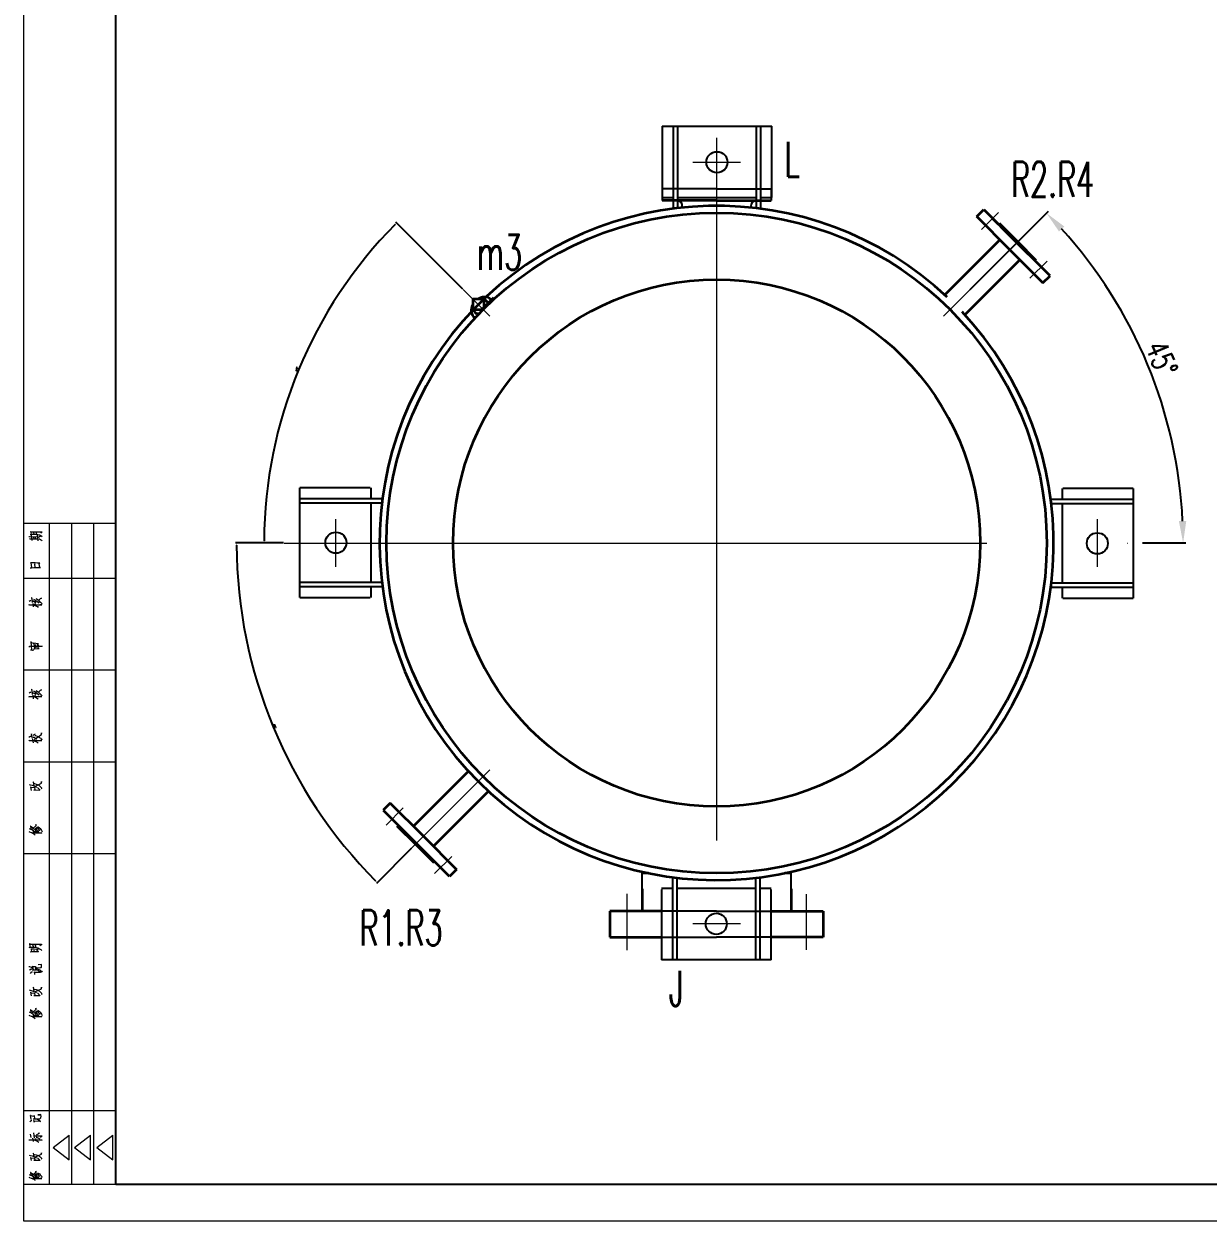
# Model space of a CAD drawing. Extents: x 11707 to 22622, y 3017 to 12806.
# Drawn here: x 14691 to 16040, y 3017 to 4380 of the extents above; entities that cross this region are included whole.
import ezdxf

# ---------------------------------------------------------------- set-up
doc = ezdxf.new("R2010")
doc.units = 0
doc.header["$LTSCALE"] = 8
doc.linetypes.add('ACAD_ISO04W100', pattern=[30, 24, -3, 0, -3])
doc.linetypes.add('DASHDOT-S', pattern=[14, 10, -2, 0, -2])
for name, color, linetype, lineweight in [('cdr.dwg1', 4, 'Continuous', 35), ('cdr.dwg3', 1, 'ACAD_ISO04W100', 9), ('cdr_dim', 7, 'Continuous', 13), ('cdr_dwg3', 1, 'DASHDOT-S', 13)]:
    doc.layers.add(name, color=color, linetype=linetype, lineweight=lineweight)
doc.layers.add('cdr_dwg1', color=4, linetype='Continuous')
doc.layers.add('图层1', color=1, linetype='Continuous')
doc.styles.add('HZ', font='txt', dxfattribs={"width": 0.5, "bigfont": 'hzfs'})
doc.styles.get("Standard").update_dxf_attribs({"font": 'txt', "width": 0.7, "bigfont": 'hztxt.shx'})
doc.dimstyles.new('ISO-25', dxfattribs={"dimtxt": 2.5, "dimasz": 2.5, "dimexe": 1.25, "dimexo": 0.625, "dimtad": 1, "dimtxsty": 'Standard', "dimcen": 2.5, "dimadec": 0, "dimazin": 0, "dimtfac": 1, "dimtmove": 0, "dimatfit": 3, "dimfxl": 1, "dimarcsym": 0})

# ---------------------------------------------------------------- blocks, each defined once
blk = doc.blocks.new('tuqa')
at = {"color": 4, "linetype": 'Continuous'}
for p, q in [((-25, 180), (0, 180)), ((-18, 0), (-18, 180)), ((0, 165), (-24.85, 165)), ((0, 140), (-24.85, 140)), ((0, 115), (-24.85, 115)), ((0, 90), (-24.85, 90)), ((0, 20), (-24.85, 20)), ((0, 0), (-25, 0))]:
    blk.add_line(p, q, dxfattribs=at)
at = {"color": 7, "linetype": 'Continuous'}
for p, q in [((-12, 0), (-12, 180)), ((-6, 0), (-6, 180))]:
    blk.add_line(p, q, dxfattribs=at)
at = {"color": 1, "linetype": 'Continuous'}
for p, q in [((-17.08, 10), (-12.71, 13.35)), ((-12.71, 6.65), (-12.71, 13.35)), ((-11.26, 10), (-6.89, 13.35)), ((-6.89, 6.65), (-6.89, 13.35)), ((-5.11, 10), (-0.75, 13.35)), ((-0.75, 6.65), (-0.75, 13.35)), ((-17.08, 10), (-12.71, 6.65)), ((-11.26, 10), (-6.89, 6.65)), ((-5.11, 10), (-0.75, 6.65))]:
    blk.add_line(p, q, dxfattribs=at)
at = {"color": 7, "linetype": 'Continuous'}
for points in [[(-23.7, 176.39), (-23.53, 176.44), (-23.53, 176.44), (-21.25, 176.36)], [(-23.3, 176.96), (-22.98, 177.03), (-22.98, 177.03), (-22.33, 177.03), (-22.33, 177.03), (-21.63, 177.01), (-21.63, 177.01), (-21.2, 176.96), (-21.2, 176.96), (-20.73, 176.83), (-20.73, 176.83), (-20.44, 176.69), (-20.44, 176.69), (-20, 176.41)], [(-22.95, 177.03), (-23.09, 177.78), (-23.09, 177.78), (-23.18, 177.7), (-23.18, 177.7), (-22.27, 177.7), (-22.27, 177.7), (-22.22, 177.7), (-22.22, 177.7), (-20.9, 177.73), (-20.9, 177.73), (-20.41, 177.7), (-20.41, 177.7), (-20.12, 177.68), (-20.12, 177.68), (-20.03, 177.65), (-20.03, 177.65), (-20.41, 177.28), (-20.41, 177.28), (-20.15, 177.63)], [(-22.74, 175.3), (-22.92, 176.76)], [(-22.25, 175.77), (-22.33, 176.21)], [(-22.22, 177.06), (-22.3, 177.48)], [(-21.75, 175.79), (-21.84, 176.19)], [(-21.46, 177.01), (-21.46, 177.06), (-21.46, 177.06), (-21.55, 177.45)], [(-21.08, 175.22), (-21.31, 176.76), (-21.31, 176.76), (-21.34, 176.69), (-21.34, 176.69), (-21.25, 176.59)], [(-20.99, 176.19), (-20.64, 176.46), (-20.64, 176.46), (-20.5, 176.46), (-20.5, 176.46), (-20.76, 176.36)], [(-23.53, 175.69), (-23.35, 175.74), (-23.35, 175.74), (-21.17, 175.74)], [(-20.9, 175.79), (-20.76, 175.77), (-20.76, 175.77), (-20.47, 175.57), (-20.47, 175.57), (-20.26, 175.4), (-20.26, 175.4), (-20.12, 175.22)], [(-23.27, 167.87), (-22.98, 167.92), (-22.98, 167.92), (-22.33, 167.94), (-22.33, 167.94), (-21.66, 167.97), (-21.66, 167.97), (-21.57, 167.97), (-21.57, 167.97), (-21.11, 167.97), (-21.11, 167.97), (-20.5, 167.97), (-20.5, 167.97), (-20.7, 167.97), (-20.7, 167.97), (-20.88, 168.93), (-20.88, 168.93), (-20.67, 169.13), (-20.67, 169.13), (-20.93, 169.18), (-20.93, 169.18), (-21.28, 169.18), (-21.28, 169.18), (-21.95, 169.21), (-21.95, 169.21), (-22.65, 169.23), (-22.65, 169.23), (-23.24, 169.23), (-23.24, 169.23), (-23.15, 169.26), (-23.15, 169.26), (-22.95, 167.94)], [(-21.9, 167.97), (-22.07, 168.93), (-22.07, 168.93), (-22.1, 168.83), (-22.1, 168.83), (-21.98, 168.61)], [(-22.65, 158.41), (-22.89, 159.8), (-22.89, 159.8), (-22.92, 159.7), (-22.92, 159.7), (-22.83, 159.5)], [(-23.65, 157.77), (-23.5, 157.87), (-23.5, 157.87), (-23.53, 157.84), (-23.53, 157.84), (-20.09, 157.84), (-20.09, 157.84), (-20.35, 157.82), (-20.35, 157.82), (-20.64, 157.84)], [(-23.59, 158.83), (-23.3, 159.01), (-23.3, 159.01), (-23.18, 159.03), (-23.18, 159.03), (-23.09, 159.01)], [(-22.68, 158.91), (-22.51, 158.88), (-22.51, 158.88), (-21.81, 158.46), (-21.81, 158.46), (-21.78, 158.41), (-21.78, 158.41), (-21.98, 159.18)], [(-22.62, 158.21), (-22.45, 157.25)], [(-22.42, 157.87), (-21.95, 157.64), (-21.95, 157.64), (-21.6, 157.47), (-21.6, 157.47), (-21.34, 157.32), (-21.34, 157.32), (-21.08, 157.12)], [(-22.36, 159.33), (-22.22, 159.3), (-22.22, 159.3), (-21.78, 159.01), (-21.78, 159.01), (-21.75, 158.98), (-21.75, 158.98), (-21.46, 158.76), (-21.46, 158.76), (-21.17, 158.51), (-21.17, 158.51), (-20.9, 158.24)], [(-22.22, 157.87), (-21.87, 158.19)], [(-21.78, 159.5), (-21.57, 159.43), (-21.57, 159.43), (-21.11, 159.13), (-21.11, 159.13), (-20.82, 158.83), (-20.82, 158.83), (-20.5, 158.51), (-20.5, 158.51), (-20.26, 158.24), (-20.26, 158.24), (-20.09, 158.02)], [(-20.99, 159.03), (-20.5, 159.53), (-20.5, 159.53), (-20.26, 159.63), (-20.26, 159.63), (-20.55, 159.48)], [(-22.86, 145.52), (-23.03, 147.75), (-23.03, 147.75), (-23.12, 147.7), (-23.12, 147.7), (-22.65, 147.4)], [(-21.2, 147.11), (-21.05, 147.21), (-21.05, 147.21), (-22.45, 147.36), (-22.45, 147.36), (-22.33, 147.4), (-22.33, 147.4), (-22.13, 145.84)], [(-22.39, 145.74), (-22.13, 145.79), (-22.13, 145.79), (-20.85, 145.89), (-20.85, 145.89), (-21.08, 145.87), (-21.08, 145.87), (-21.2, 147.11), (-21.2, 147.11), (-21.23, 146.96), (-21.23, 146.96), (-21.17, 146.69)], [(-21.66, 146.09), (-21.78, 146.98)], [(-23.68, 146.41), (-23.38, 146.56), (-23.38, 146.56), (-23.18, 146.61)], [(-23.18, 145.52), (-22.92, 145.52), (-22.92, 145.52), (-22.71, 145.47), (-22.71, 145.47), (-22.51, 145.42), (-22.51, 145.42), (-22.36, 145.37)], [(-22.77, 146.51), (-22.71, 146.56), (-22.71, 146.56), (-20.06, 146.54), (-20.06, 146.54), (-20.32, 146.49), (-20.32, 146.49), (-20.64, 146.54)], [(-23.59, 133.83), (-23.3, 134.01), (-23.3, 134.01), (-23.18, 134.03), (-23.18, 134.03), (-23.09, 134.01)], [(-22.65, 133.41), (-22.89, 134.8), (-22.89, 134.8), (-22.92, 134.7), (-22.92, 134.7), (-22.83, 134.5)], [(-22.68, 133.91), (-22.51, 133.88), (-22.51, 133.88), (-21.81, 133.46), (-21.81, 133.46), (-21.78, 133.41), (-21.78, 133.41), (-21.98, 134.18)], [(-22.36, 134.33), (-22.22, 134.3), (-22.22, 134.3), (-21.78, 134.01), (-21.78, 134.01), (-21.75, 133.98), (-21.75, 133.98), (-21.46, 133.76), (-21.46, 133.76), (-21.17, 133.51), (-21.17, 133.51), (-20.9, 133.24)], [(-21.78, 134.5), (-21.57, 134.43), (-21.57, 134.43), (-21.11, 134.13), (-21.11, 134.13), (-20.82, 133.83), (-20.82, 133.83), (-20.5, 133.51), (-20.5, 133.51), (-20.26, 133.24), (-20.26, 133.24), (-20.09, 133.02)], [(-20.99, 134.03), (-20.5, 134.53), (-20.5, 134.53), (-20.26, 134.63), (-20.26, 134.63), (-20.55, 134.48)], [(-23.65, 132.77), (-23.5, 132.87), (-23.5, 132.87), (-23.53, 132.84), (-23.53, 132.84), (-20.09, 132.84), (-20.09, 132.84), (-20.35, 132.82), (-20.35, 132.82), (-20.64, 132.84)], [(-22.62, 133.21), (-22.45, 132.25)], [(-22.42, 132.87), (-21.95, 132.64), (-21.95, 132.64), (-21.6, 132.47), (-21.6, 132.47), (-21.34, 132.32), (-21.34, 132.32), (-21.08, 132.12)], [(-22.22, 132.87), (-21.87, 133.19)], [(-23.65, 121.81), (-23.38, 121.96), (-23.38, 121.96), (-23.21, 122.01), (-23.21, 122.01), (-23.03, 122.01)], [(-23.65, 120.79), (-23.47, 120.92), (-23.47, 120.92), (-23.53, 120.87), (-23.53, 120.87), (-20.09, 120.87), (-20.09, 120.87), (-20.29, 120.82), (-20.29, 120.82), (-20.58, 120.87)], [(-22.71, 121.44), (-22.92, 122.7), (-22.92, 122.7), (-22.95, 122.6), (-22.95, 122.6), (-22.89, 122.48)], [(-22.68, 121.21), (-22.48, 120.27)], [(-22.51, 122.23), (-22.19, 122.53), (-22.19, 122.53), (-22.04, 122.6), (-22.04, 122.6), (-21.87, 122.7)], [(-22.51, 121.76), (-22.27, 121.74), (-22.27, 121.74), (-21.87, 121.49), (-21.87, 121.49), (-21.57, 121.31), (-21.57, 121.31), (-21.46, 121.21)], [(-22.48, 120.87), (-22.07, 120.72), (-22.07, 120.72), (-21.72, 120.55), (-21.72, 120.55), (-21.4, 120.37), (-21.4, 120.37), (-21.11, 120.17)], [(-22.33, 120.89), (-21.95, 121.24)], [(-22.07, 122.21), (-21.84, 122.23), (-21.84, 122.23), (-21.43, 122.08), (-21.43, 122.08), (-21.11, 121.93), (-21.11, 121.93), (-20.85, 121.76), (-20.85, 121.76), (-20.64, 121.61), (-20.64, 121.61), (-20.44, 121.46), (-20.44, 121.46), (-20.26, 121.29), (-20.26, 121.29), (-20.09, 121.07)], [(-21.66, 121.54), (-21.6, 121.61), (-21.6, 121.61), (-20.26, 122.48), (-20.26, 122.48), (-20.23, 122.95), (-20.23, 122.95), (-20.32, 122.5), (-20.32, 122.5), (-20.44, 122.38)], [(-23.62, 108.88), (-23.27, 108.83), (-23.27, 108.83), (-22.8, 108.68), (-22.8, 108.68), (-22.3, 108.49), (-22.3, 108.49), (-21.98, 108.34), (-21.98, 108.34), (-21.75, 108.24), (-21.75, 108.24), (-21.55, 108.14)], [(-22.95, 107.25), (-23.09, 108.24), (-23.09, 108.24), (-23.18, 108.14), (-23.18, 108.14), (-22.16, 108.02), (-22.16, 108.02), (-22.16, 108.14), (-22.16, 108.14), (-22.04, 107.4), (-22.04, 107.4), (-22.3, 107.35), (-22.3, 107.35), (-21.98, 107.4), (-21.98, 107.4), (-20.67, 107.37)], [(-22.25, 108.49), (-22.42, 109.6), (-22.42, 109.6), (-22.45, 109.48), (-22.45, 109.48), (-22.39, 109.28)], [(-22.3, 109.11), (-22.13, 109.11), (-22.13, 109.11), (-21.66, 109.01), (-21.66, 109.01), (-21.4, 108.91), (-21.4, 108.91), (-21.17, 108.81), (-21.17, 108.81), (-20.96, 108.68), (-20.96, 108.68), (-20.76, 108.54), (-20.76, 108.54), (-20.55, 108.36), (-20.55, 108.36), (-20.41, 108.16), (-20.41, 108.16), (-20.26, 107.97), (-20.26, 107.97), (-20.2, 107.82), (-20.2, 107.82), (-20.15, 107.67)], [(-21.87, 108.36), (-21.84, 108.44), (-21.84, 108.44), (-20.26, 109.21), (-20.26, 109.21), (-20.23, 109.68), (-20.23, 109.68), (-20.32, 109.23), (-20.32, 109.23), (-20.5, 109.11)], [(-20.55, 107.3), (-21.34, 108.07)], [(-22.77, 96.61), (-22.74, 96.71), (-22.74, 96.71), (-21.69, 97.68), (-21.69, 97.68), (-21.72, 98), (-21.72, 98), (-21.72, 97.68), (-21.72, 97.68), (-21.84, 97.55)], [(-23.68, 96.04), (-23.5, 96.02), (-23.5, 96.02), (-23.03, 95.79), (-23.03, 95.79), (-22.98, 95.79), (-22.98, 95.79), (-22.62, 95.59), (-22.62, 95.59), (-22.33, 95.42), (-22.33, 95.42), (-22.1, 95.25), (-22.1, 95.25), (-21.9, 95.1)], [(-23.62, 96.93), (-23.18, 96.76), (-23.18, 96.76), (-22.83, 96.61), (-22.83, 96.61), (-22.57, 96.44), (-22.57, 96.44), (-22.51, 96.41), (-22.51, 96.41), (-22.3, 96.29)], [(-23.06, 96.71), (-23.03, 96.81), (-23.03, 96.81), (-23.15, 97.55), (-23.15, 97.55), (-23.21, 97.5), (-23.21, 97.5), (-22.8, 97.26), (-22.8, 97.26), (-22.45, 97.03), (-22.45, 97.03), (-22.22, 96.83), (-22.22, 96.83), (-22.01, 96.61), (-22.01, 96.61), (-21.81, 96.39), (-21.81, 96.39), (-21.69, 96.24)], [(-22.68, 95.69), (-20.12, 95.69), (-20.12, 95.69), (-20.35, 95.64), (-20.35, 95.64), (-20.79, 95.69)], [(-22.6, 96.07), (-20.9, 96.07), (-20.9, 96.07), (-21.11, 96.04), (-21.11, 96.04), (-21.25, 96.07)], [(-21.98, 97.03), (-21.9, 97.01), (-21.9, 97.01), (-21.87, 96.98), (-21.87, 96.98), (-21.63, 96.74), (-21.63, 96.74), (-21.43, 96.54), (-21.43, 96.54), (-21.28, 96.36)], [(-21.63, 97.23), (-21.52, 97.18), (-21.52, 97.18), (-21.46, 97.16), (-21.46, 97.16), (-21.17, 96.88), (-21.17, 96.88), (-21.14, 96.83), (-21.14, 96.83), (-20.99, 96.69), (-20.99, 96.69), (-20.85, 96.49), (-20.85, 96.49), (-20.7, 96.29)], [(-21.28, 97.45), (-21.08, 97.38), (-21.08, 97.38), (-20.79, 97.11), (-20.79, 97.11), (-20.55, 96.86), (-20.55, 96.86), (-20.41, 96.61), (-20.41, 96.61), (-20.23, 96.36), (-20.23, 96.36), (-20.12, 96.14), (-20.12, 96.14), (-20.06, 95.97)], [(-23.27, 64.61), (-23.3, 64.63), (-23.3, 64.63), (-23.38, 65.55), (-23.38, 65.55), (-23.5, 65.4), (-23.5, 65.4), (-23.3, 65.4), (-23.3, 65.4), (-21.14, 65.38), (-21.14, 65.38), (-20.73, 65.38), (-20.73, 65.38), (-20.44, 65.38), (-20.44, 65.38), (-20.12, 65.33), (-20.12, 65.33), (-20.64, 64.91)], [(-22.42, 64.61), (-22.42, 64.66), (-22.42, 64.66), (-22.54, 65.21), (-22.54, 65.21), (-22.57, 65.13), (-22.57, 65.13), (-22.54, 65.06)], [(-23.59, 64.51), (-23.27, 64.59), (-23.27, 64.59), (-22.6, 64.59), (-22.6, 64.59), (-22.04, 64.56), (-22.04, 64.56), (-21.6, 64.49), (-21.6, 64.49), (-21.2, 64.36), (-21.2, 64.36), (-20.76, 64.16), (-20.76, 64.16), (-20.44, 63.97), (-20.44, 63.97), (-20.2, 63.74), (-20.2, 63.74), (-20.15, 63.67)], [(-23.27, 63.3), (-22.95, 63.37), (-22.95, 63.37), (-21.02, 63.4), (-21.02, 63.4), (-21.25, 63.35), (-21.25, 63.35), (-21.28, 63.4), (-21.28, 63.4), (-21.37, 63.82), (-21.37, 63.82), (-21.11, 63.97), (-21.11, 63.97), (-21.23, 63.99), (-21.23, 63.99), (-22.19, 64.02), (-22.19, 64.02), (-23.15, 64.02), (-23.15, 64.02), (-23.03, 64.06), (-23.03, 64.06), (-23, 63.97), (-23, 63.97), (-22.95, 63.4)], [(-22.16, 63.42), (-22.25, 63.79), (-22.25, 63.79), (-22.25, 63.77)], [(-21.69, 64.56), (-21.72, 64.61), (-21.72, 64.61), (-21.81, 65.18), (-21.81, 65.18), (-21.84, 65.08), (-21.84, 65.08), (-21.75, 64.98)], [(-23.65, 59.28), (-23.47, 59.3), (-23.47, 59.3), (-22.57, 58.98)], [(-23.44, 58.36), (-23.38, 58.41), (-23.38, 58.41), (-23.03, 58.66), (-23.03, 58.66), (-22.8, 58.68)], [(-22.68, 58.34), (-22.51, 58.39), (-22.51, 58.39), (-21.57, 58.41), (-21.57, 58.41), (-21.75, 58.36), (-21.75, 58.36), (-21.87, 59.33), (-21.87, 59.33), (-21.87, 59.26), (-21.87, 59.26), (-22.68, 59.33), (-22.68, 59.33), (-22.65, 59.38), (-22.65, 59.38), (-22.51, 58.41)], [(-21.72, 58.98), (-21.52, 59.01), (-21.52, 59.01), (-20.64, 58.98), (-20.64, 58.98), (-20.41, 59.01), (-20.41, 59.01), (-20.29, 59.08), (-20.29, 59.08), (-20.26, 59.18), (-20.26, 59.18), (-20.26, 59.85), (-20.26, 59.85), (-21.08, 59.8)], [(-23.24, 57.45), (-22.95, 57.77), (-22.95, 57.77), (-22.8, 57.84), (-22.8, 57.84), (-22.98, 57.74)], [(-22.04, 57.1), (-22.01, 57.2), (-22.01, 57.2), (-22.16, 57.87), (-22.16, 57.87), (-22.22, 57.77), (-22.22, 57.77), (-20.47, 57.74), (-20.47, 57.74), (-20.47, 57.72), (-20.47, 57.72), (-21.28, 58.29)], [(-21.69, 58.66), (-21.43, 58.64), (-21.43, 58.64), (-21.08, 58.56), (-21.08, 58.56), (-20.7, 58.39), (-20.7, 58.39), (-20.5, 58.24), (-20.5, 58.24), (-20.23, 58.02), (-20.23, 58.02), (-20.06, 57.82)], [(-23.62, 52.93), (-23.27, 52.88), (-23.27, 52.88), (-22.8, 52.73), (-22.8, 52.73), (-22.3, 52.54), (-22.3, 52.54), (-21.98, 52.39), (-21.98, 52.39), (-21.75, 52.29), (-21.75, 52.29), (-21.55, 52.19)], [(-22.95, 51.3), (-23.09, 52.29), (-23.09, 52.29), (-23.18, 52.19), (-23.18, 52.19), (-22.16, 52.07), (-22.16, 52.07), (-22.16, 52.19), (-22.16, 52.19), (-22.04, 51.45), (-22.04, 51.45), (-22.3, 51.4), (-22.3, 51.4), (-21.98, 51.45), (-21.98, 51.45), (-20.67, 51.42)], [(-22.25, 52.54), (-22.42, 53.65), (-22.42, 53.65), (-22.45, 53.53), (-22.45, 53.53), (-22.39, 53.33)], [(-22.3, 53.16), (-22.13, 53.16), (-22.13, 53.16), (-21.66, 53.06), (-21.66, 53.06), (-21.4, 52.96), (-21.4, 52.96), (-21.17, 52.86), (-21.17, 52.86), (-20.96, 52.73), (-20.96, 52.73), (-20.76, 52.59), (-20.76, 52.59), (-20.55, 52.41), (-20.55, 52.41), (-20.41, 52.21), (-20.41, 52.21), (-20.26, 52.02), (-20.26, 52.02), (-20.2, 51.87), (-20.2, 51.87), (-20.15, 51.72)], [(-21.87, 52.41), (-21.84, 52.49), (-21.84, 52.49), (-20.26, 53.26), (-20.26, 53.26), (-20.23, 53.73), (-20.23, 53.73), (-20.32, 53.28), (-20.32, 53.28), (-20.5, 53.16)], [(-20.55, 51.35), (-21.34, 52.12)], [(-23.68, 46.04), (-23.5, 46.02), (-23.5, 46.02), (-23.03, 45.79), (-23.03, 45.79), (-22.98, 45.79), (-22.98, 45.79), (-22.62, 45.59), (-22.62, 45.59), (-22.33, 45.42), (-22.33, 45.42), (-22.1, 45.25), (-22.1, 45.25), (-21.9, 45.1)], [(-23.62, 46.93), (-23.18, 46.76), (-23.18, 46.76), (-22.83, 46.61), (-22.83, 46.61), (-22.57, 46.44), (-22.57, 46.44), (-22.51, 46.41), (-22.51, 46.41), (-22.3, 46.29)], [(-23.06, 46.71), (-23.03, 46.81), (-23.03, 46.81), (-23.15, 47.55), (-23.15, 47.55), (-23.21, 47.5), (-23.21, 47.5), (-22.8, 47.26), (-22.8, 47.26), (-22.45, 47.03), (-22.45, 47.03), (-22.22, 46.83), (-22.22, 46.83), (-22.01, 46.61), (-22.01, 46.61), (-21.81, 46.39), (-21.81, 46.39), (-21.69, 46.24)], [(-22.77, 46.61), (-22.74, 46.71), (-22.74, 46.71), (-21.69, 47.68), (-21.69, 47.68), (-21.72, 48), (-21.72, 48), (-21.72, 47.68), (-21.72, 47.68), (-21.84, 47.55)], [(-22.68, 45.69), (-20.12, 45.69), (-20.12, 45.69), (-20.35, 45.64), (-20.35, 45.64), (-20.79, 45.69)], [(-22.6, 46.07), (-20.9, 46.07), (-20.9, 46.07), (-21.11, 46.04), (-21.11, 46.04), (-21.25, 46.07)], [(-21.98, 47.03), (-21.9, 47.01), (-21.9, 47.01), (-21.87, 46.98), (-21.87, 46.98), (-21.63, 46.74), (-21.63, 46.74), (-21.43, 46.54), (-21.43, 46.54), (-21.28, 46.36)], [(-21.63, 47.23), (-21.52, 47.18), (-21.52, 47.18), (-21.46, 47.16), (-21.46, 47.16), (-21.17, 46.88), (-21.17, 46.88), (-21.14, 46.83), (-21.14, 46.83), (-20.99, 46.69), (-20.99, 46.69), (-20.85, 46.49), (-20.85, 46.49), (-20.7, 46.29)], [(-21.28, 47.45), (-21.08, 47.38), (-21.08, 47.38), (-20.79, 47.11), (-20.79, 47.11), (-20.55, 46.86), (-20.55, 46.86), (-20.41, 46.61), (-20.41, 46.61), (-20.23, 46.36), (-20.23, 46.36), (-20.12, 46.14), (-20.12, 46.14), (-20.06, 45.97)], [(-23.38, 17.04), (-23.15, 17.29), (-23.15, 17.29), (-23.03, 17.36), (-23.03, 17.36), (-22.89, 17.36), (-22.89, 17.36), (-23.09, 17.34)], [(-23.03, 17.77), (-23.18, 18.76), (-23.18, 18.76), (-23.27, 18.7), (-23.27, 18.7), (-22.22, 18.57), (-22.22, 18.57), (-22.22, 18.7), (-22.22, 18.7), (-22.13, 17.86)], [(-22.45, 17.81), (-22.01, 17.86), (-22.01, 17.86), (-21.02, 17.86), (-21.02, 17.86), (-20.7, 17.88), (-20.7, 17.88), (-20.55, 17.92), (-20.55, 17.92), (-20.47, 17.99), (-20.47, 17.99), (-20.41, 18.09), (-20.41, 18.09), (-20.38, 18.27), (-20.38, 18.27), (-20.35, 18.46), (-20.35, 18.46), (-20.44, 19), (-20.44, 19), (-21.2, 18.96), (-21.2, 18.96), (-20.44, 18.96)], [(-22.13, 16.8), (-22.27, 17.36), (-22.27, 17.36), (-22.36, 17.27), (-22.36, 17.27), (-20.67, 17.23), (-20.67, 17.23), (-20.5, 17.14), (-20.5, 17.14), (-21.31, 17.66)], [(-23, 12.78), (-23.18, 13.65)], [(-22.13, 12.59), (-22.33, 13.99)], [(-22.13, 13.15), (-21.95, 13.22), (-21.95, 13.22), (-20.5, 13.22), (-20.5, 13.22), (-20.17, 13.19), (-20.17, 13.19), (-20.06, 13.17), (-20.06, 13.17), (-20.52, 12.76), (-20.52, 12.76), (-20.12, 13.17)], [(-21.55, 13.5), (-20.96, 13.88), (-20.96, 13.88), (-20.73, 13.95), (-20.73, 13.95), (-21.11, 13.8)], [(-23.65, 12.12), (-20.58, 12.09), (-20.58, 12.09), (-20.03, 12.05), (-20.03, 12.05), (-20.32, 12.03), (-20.32, 12.03), (-20.64, 12.07)], [(-22.39, 11.62), (-22.57, 12.55)], [(-22.36, 12.12), (-22.01, 12.01), (-22.01, 12.01), (-21.6, 11.83), (-21.6, 11.83), (-21.23, 11.64), (-21.23, 11.64), (-20.93, 11.47)], [(-22.07, 12.16), (-21.69, 12.48)], [(-21.66, 12.87), (-21.55, 12.85), (-21.55, 12.85), (-20.67, 12.4)], [(-23.62, 7.91), (-23.27, 7.86), (-23.27, 7.86), (-22.8, 7.73), (-22.8, 7.73), (-22.3, 7.56), (-22.3, 7.56), (-21.98, 7.43), (-21.98, 7.43), (-21.75, 7.35), (-21.75, 7.35), (-21.55, 7.26)], [(-22.95, 6.48), (-23.09, 7.35), (-23.09, 7.35), (-23.18, 7.26), (-23.18, 7.26), (-22.16, 7.15), (-22.16, 7.15), (-22.16, 7.26), (-22.16, 7.26), (-22.04, 6.61), (-22.04, 6.61), (-22.3, 6.57), (-22.3, 6.57), (-21.98, 6.61), (-21.98, 6.61), (-20.67, 6.59)], [(-22.25, 7.56), (-22.42, 8.53), (-22.42, 8.53), (-22.45, 8.42), (-22.45, 8.42), (-22.39, 8.25)], [(-22.3, 8.1), (-22.13, 8.1), (-22.13, 8.1), (-21.66, 8.01), (-21.66, 8.01), (-21.4, 7.93), (-21.4, 7.93), (-21.17, 7.84), (-21.17, 7.84), (-20.96, 7.73), (-20.96, 7.73), (-20.76, 7.6), (-20.76, 7.6), (-20.55, 7.45), (-20.55, 7.45), (-20.41, 7.28), (-20.41, 7.28), (-20.26, 7.11), (-20.26, 7.11), (-20.2, 6.98), (-20.2, 6.98), (-20.15, 6.85)], [(-21.87, 7.45), (-21.84, 7.52), (-21.84, 7.52), (-20.26, 8.19), (-20.26, 8.19), (-20.23, 8.6), (-20.23, 8.6), (-20.32, 8.21), (-20.32, 8.21), (-20.5, 8.1)], [(-20.55, 6.53), (-21.34, 7.19)], [(-22.77, 2.4), (-22.74, 2.49), (-22.74, 2.49), (-21.69, 3.33), (-21.69, 3.33), (-21.72, 3.61), (-21.72, 3.61), (-21.72, 3.33), (-21.72, 3.33), (-21.84, 3.22)], [(-23.68, 1.91), (-23.5, 1.88), (-23.5, 1.88), (-23.03, 1.69), (-23.03, 1.69), (-22.98, 1.69), (-22.98, 1.69), (-22.62, 1.52), (-22.62, 1.52), (-22.33, 1.37), (-22.33, 1.37), (-22.1, 1.22), (-22.1, 1.22), (-21.9, 1.09)], [(-23.62, 2.68), (-23.18, 2.53), (-23.18, 2.53), (-22.83, 2.4), (-22.83, 2.4), (-22.57, 2.25), (-22.57, 2.25), (-22.51, 2.23), (-22.51, 2.23), (-22.3, 2.12)], [(-23.06, 2.49), (-23.03, 2.58), (-23.03, 2.58), (-23.15, 3.22), (-23.15, 3.22), (-23.21, 3.18), (-23.21, 3.18), (-22.8, 2.96), (-22.8, 2.96), (-22.45, 2.77), (-22.45, 2.77), (-22.22, 2.6), (-22.22, 2.6), (-22.01, 2.4), (-22.01, 2.4), (-21.81, 2.21), (-21.81, 2.21), (-21.69, 2.08)], [(-22.68, 1.6), (-20.12, 1.6), (-20.12, 1.6), (-20.35, 1.56), (-20.35, 1.56), (-20.79, 1.6)], [(-22.6, 1.93), (-20.9, 1.93), (-20.9, 1.93), (-21.11, 1.91), (-21.11, 1.91), (-21.25, 1.93)], [(-21.98, 2.77), (-21.9, 2.75), (-21.9, 2.75), (-21.87, 2.73), (-21.87, 2.73), (-21.63, 2.51), (-21.63, 2.51), (-21.43, 2.34), (-21.43, 2.34), (-21.28, 2.19)], [(-21.63, 2.94), (-21.52, 2.9), (-21.52, 2.9), (-21.46, 2.88), (-21.46, 2.88), (-21.17, 2.64), (-21.17, 2.64), (-21.14, 2.6), (-21.14, 2.6), (-20.99, 2.47), (-20.99, 2.47), (-20.85, 2.29), (-20.85, 2.29), (-20.7, 2.12)], [(-21.28, 3.14), (-21.08, 3.07), (-21.08, 3.07), (-20.79, 2.83), (-20.79, 2.83), (-20.55, 2.62), (-20.55, 2.62), (-20.41, 2.4), (-20.41, 2.4), (-20.23, 2.19), (-20.23, 2.19), (-20.12, 1.99), (-20.12, 1.99), (-20.06, 1.84)]]:
    blk.add_lwpolyline(points, dxfattribs=at)
blk = doc.blocks.new('*D447')
at = {"layer": 'cdr_dim', "color": 0, "lineweight": -2}
for p, q in [((15768.6, 4077.8), (15857.7, 4166.8)), ((15964.9, 3789.2), (16014.1, 3789.2))]:
    blk.add_line(p, q, dxfattribs=at)
blk.add_arc((15480, 3789.2), 531.1, 2.6973, 42.3027, dxfattribs=at)
at = {"layer": 'cdr_dim', "color": 0}
for points in [[(15869.8, 4143.8), (15875.8, 4149.5), (15855.5, 4164.7)], [(16014.7, 3814.3), (16006.3, 3814.1), (16011.1, 3789.2)]]:
    blk.add_solid(points, dxfattribs=at)
at = {"layer": 'Defpoints', "color": 0}
for p in [(15768.5, 4077.7), (15738.1, 4047.3), (15993, 3926.6), (14987.5, 3789.2), (15964.7, 3789.2)]:
    blk.add_point(p, dxfattribs=at)
at = {"layer": 'cdr_dim', "color": 0, "insert": (15986.8, 3999.1), "char_height": 25, "attachment_point": 5, "rotation": 292.5}
blk.add_mtext('45°', dxfattribs=at)
blk = doc.blocks.new('*D449')
at = {"layer": 'cdr_dim', "color": 0, "lineweight": -2}
for p, q in [((14986.9, 3789.2), (14932.2, 3789.2)), ((15132.2, 3441.4), (15092.7, 3401.8))]:
    blk.add_line(p, q, dxfattribs=at)
blk.add_arc((15480, 3789.2), 546.5, 180.2621, 224.7379, dxfattribs=at)
at = {"layer": 'cdr_dim', "color": 0}
for points in [[(14933.1, 3786.7), (14933.9, 3786.7), (14933.5, 3789.2)], [(15092.1, 3404.8), (15091.5, 3404.2), (15093.5, 3402.7)]]:
    blk.add_solid(points, dxfattribs=at)
at = {"layer": 'Defpoints', "color": 0}
for p in [(14987.5, 3789.2), (15964.7, 3789.2), (14952.1, 3647.7), (15221.8, 3531), (15132.7, 3441.8)]:
    blk.add_point(p, dxfattribs=at)
at = {"layer": 'cdr_dim', "color": 0, "insert": (14976.8, 3580.7), "char_height": 2.5, "attachment_point": 5, "rotation": 292.5}
blk.add_mtext('45°', dxfattribs=at)
blk = doc.blocks.new('*D450')
at = {"layer": 'cdr_dim', "color": 0, "lineweight": -2}
for p, q in [((15191.1, 4078.1), (15114.8, 4154.4)), ((14986.9, 3789.2), (14963.5, 3789.2))]:
    blk.add_line(p, q, dxfattribs=at)
blk.add_arc((15480, 3789.2), 515.2, 135.278, 179.722, dxfattribs=at)
at = {"layer": 'cdr_dim', "color": 0}
for points in [[(15113.6, 4152), (15114.2, 4151.4), (15115.7, 4153.5)], [(14965.2, 3791.7), (14964.4, 3791.7), (14964.8, 3789.2)]]:
    blk.add_solid(points, dxfattribs=at)
at = {"layer": 'Defpoints', "color": 0}
for p in [(15191.5, 4077.7), (15221.8, 4047.3), (15033.8, 4046.8), (14987.5, 3789.2), (15964.7, 3789.2)]:
    blk.add_point(p, dxfattribs=at)
at = {"layer": 'cdr_dim', "color": 0, "insert": (15002.3, 3987), "char_height": 2.5, "attachment_point": 5, "rotation": 67.5}
blk.add_mtext('45°', dxfattribs=at)

msp = doc.modelspace()

# ---------------------------------------------------------------- linework, layer by layer
at = {"layer": 'cdr.dwg1'}
for p, q in [((15479.997, 4179.083), (15417.847, 4179.084)), ((15479.997, 4179.083), (15542.146, 4179.084)), ((15776.087, 4160.689), (15784.132, 4168.735)), ((15813.799, 4122.977), (15776.087, 4160.689)), ((15784.132, 4168.735), (15821.844, 4131.022)), ((15794.189, 4158.678), (15800.725, 4152.141)), ((15800.725, 4152.141), (15801.731, 4153.147)), ((15801.731, 4153.147), (15822.85, 4132.028)), ((15739.805, 4071.611), (15802.485, 4134.291)), ((15849.5, 4103.367), (15821.844, 4131.022)), ((15843.969, 4110.909), (15822.85, 4132.028)), ((15813.799, 4122.977), (15851.511, 4085.265)), ((15825.113, 4111.663), (15762.432, 4048.983)), ((15842.963, 4109.903), (15843.969, 4110.909)), ((15859.557, 4093.31), (15846.734, 4106.132)), ((15851.511, 4085.265), (15859.557, 4093.31)), ((15202.537, 4067.159), (15202.537, 4054.431)), ((15202.537, 4067.159), (15215.265, 4067.159)), ((15215.265, 4067.159), (15219.484, 4062.941)), ((15215.265, 4055.923), (15215.265, 4067.159)), ((15219.484, 4060.045), (15219.484, 4062.941)), ((15223.043, 4066.452), (15224.611, 4064.884)), ((15213.771, 4054.431), (15202.537, 4054.431)), ((15202.537, 4054.431), (15206.756, 4050.213)), ((15209.633, 4050.213), (15206.756, 4050.213)), ((15203.244, 4046.653), (15204.793, 4045.105)), ((15134.88, 3466.686), (15197.561, 3529.366)), ((15220.188, 3506.739), (15157.508, 3444.058)), ((15108.482, 3493.084), (15100.436, 3485.039)), ((15146.194, 3455.372), (15108.482, 3493.084)), ((15100.436, 3485.039), (15113.259, 3472.217)), ((15110.493, 3474.983), (15138.149, 3447.327)), ((15117.03, 3468.446), (15116.024, 3467.44)), ((15116.024, 3467.44), (15137.143, 3446.321)), ((15146.194, 3455.372), (15183.906, 3417.66)), ((15158.262, 3425.202), (15137.143, 3446.321)), ((15175.861, 3409.614), (15138.149, 3447.327)), ((15159.268, 3426.208), (15158.262, 3425.202)), ((15165.804, 3419.671), (15159.268, 3426.208)), ((15183.906, 3417.66), (15175.861, 3409.614)), ((15402.341, 3413.355), (15395.247, 3413.355)), ((15564.747, 3413.361), (15557.677, 3413.36)), ((15395.248, 3395.357), (15395.248, 3385.357)), ((15564.749, 3395.357), (15564.749, 3385.357)), ((15395.248, 3385.357), (15395.248, 3370.031)), ((15564.749, 3385.357), (15564.749, 3370.031)), ((15358.531, 3370.031), (15358.531, 3340.474)), ((15417.125, 3370.031), (15358.531, 3370.031)), ((15542.125, 3370.031), (15601.465, 3370.031)), ((15601.465, 3370.031), (15601.465, 3340.474)), ((15358.531, 3340.474), (15417.125, 3340.474)), ((15601.465, 3340.474), (15542.125, 3340.474))]:
    msp.add_line(p, q, dxfattribs=at)
for radius in [375.816, 299.961]:
    msp.add_circle((15479.997, 3789.175), radius, dxfattribs=at)
msp.add_arc((15479.997, 3789.175), 383.758, 46.838655, 43.275085, dxfattribs=at)
for start_param, end_param in [(5.03689969, 6.48057478), (9.22491935, 10.67106358)]:
    msp.add_ellipse((15213.144, 4056.553), major_axis=(-9.899, -9.899), ratio=0.79402623, start_param=start_param, end_param=end_param, dxfattribs=at)
at = {"layer": 'cdr.dwg3'}
for p, q in [((15208.901, 4060.795), (15201.476, 4053.37)), ((15208.901, 4060.795), (15216.327, 4068.221)), ((15213.144, 4056.553), (15225.753, 4069.162))]:
    msp.add_line(p, q, dxfattribs=at)
at = {"layer": 'cdr_dim', "linetype": 'Continuous'}
msp.add_lwpolyline([(14691.408, 3017.379), (14691.408, 6528.579), (17174.328, 6528.579), (17174.328, 3017.379)], close=True, dxfattribs=at)
at = {"layer": 'cdr_dwg1'}
for p, q in [((15417.868, 4263.512), (15542.868, 4263.512)), ((15417.868, 4263.512), (15417.868, 4183.512)), ((15430.368, 4263.512), (15430.368, 4168.732)), ((15435.368, 4263.512), (15435.368, 4169.701)), ((15525.368, 4170.128), (15525.368, 4263.512)), ((15530.368, 4169.208), (15530.368, 4263.512)), ((15542.868, 4182.618), (15542.868, 4263.512)), ((15417.847, 4192.283), (15417.847, 4182.618)), ((15417.847, 4182.086), (15417.847, 4179.083)), ((15417.868, 4182.618), (15430.368, 4182.618)), ((15435.368, 4182.618), (15525.368, 4182.618)), ((15440.946, 4172.484), (15440.946, 4170.941)), ((15519.047, 4172.484), (15519.047, 4170.941)), ((15530.368, 4182.618), (15542.868, 4182.618)), ((15542.146, 4182.618), (15542.146, 4179.083)), ((15005.659, 3727.046), (15005.659, 3852.046)), ((15085.659, 3852.046), (15005.659, 3852.046)), ((15086.554, 3839.546), (15086.554, 3852.046)), ((15873.439, 3851.303), (15873.439, 3838.803)), ((15954.334, 3851.303), (15874.334, 3851.303)), ((15954.334, 3851.303), (15954.334, 3726.303)), ((15099.963, 3839.546), (15005.659, 3839.546)), ((15099.043, 3834.546), (15005.659, 3834.546)), ((15086.554, 3744.546), (15086.554, 3834.546)), ((15954.334, 3838.803), (15859.554, 3838.803)), ((15954.334, 3833.803), (15860.523, 3833.803)), ((15873.439, 3833.803), (15873.439, 3743.803)), ((15005.659, 3744.546), (15099.47, 3744.546)), ((15005.659, 3739.546), (15100.439, 3739.546)), ((15086.554, 3727.046), (15086.554, 3739.546)), ((15860.03, 3738.803), (15954.334, 3738.803)), ((15860.95, 3743.803), (15954.334, 3743.803)), ((15873.439, 3738.803), (15873.439, 3726.303)), ((15005.659, 3727.046), (15085.659, 3727.046)), ((15874.334, 3726.303), (15954.334, 3726.303)), ((15395.248, 3395.357), (15395.247, 3413.357)), ((15429.625, 3409.141), (15429.625, 3314.837)), ((15434.625, 3408.221), (15434.625, 3314.837)), ((15524.625, 3314.837), (15524.625, 3408.648)), ((15529.625, 3314.837), (15529.625, 3409.617)), ((15564.748, 3395.361), (15564.747, 3413.361)), ((15429.625, 3395.732), (15417.125, 3395.732)), ((15417.125, 3394.837), (15417.125, 3314.837)), ((15524.625, 3395.732), (15434.625, 3395.732)), ((15542.125, 3395.732), (15529.625, 3395.732)), ((15542.125, 3314.837), (15542.125, 3394.837)), ((15542.125, 3314.837), (15417.125, 3314.837))]:
    msp.add_line(p, q, dxfattribs=at)
at = {"layer": 'cdr_dwg1', "linetype": 'Continuous'}
msp.add_lwpolyline([(14795.908, 3059.179), (14795.908, 6486.779), (17132.528, 6486.779), (17132.528, 3059.179)], close=True, dxfattribs=at)
at = {"layer": 'cdr_dwg1'}
for centre in [(15480.368, 4222.618), (15046.554, 3789.546), (15913.439, 3788.803), (15479.625, 3355.732)]:
    msp.add_circle(centre, 12, dxfattribs=at)
for centre, start, end in [((15434.693, 4172.864), 356.518486, 83.087062), ((15525.3, 4172.864), 96.912938, 183.481514)]:
    msp.add_arc(centre, 6.265, start, end, dxfattribs=at)
at = {"layer": 'cdr_dwg3', "ltscale": 10}
for p, q in [((15479.997, 4250.414), (15479.997, 3325.02)), ((14987.543, 3789.175), (15964.74, 3789.175))]:
    msp.add_line(p, q, dxfattribs=at)
at = {"layer": 'cdr_dwg3'}
for p, q in [((15452.942, 4222.618), (15507.232, 4222.618)), ((15046.554, 3762.12), (15046.554, 3816.41)), ((15913.439, 3816.229), (15913.439, 3761.939)), ((15507.051, 3355.732), (15452.761, 3355.732))]:
    msp.add_line(p, q, dxfattribs=at)
at = {"layer": 'cdr_dwg3', "ltscale": 3}
for p, q in [((15800.989, 4165.479), (15781.433, 4145.922)), ((15827.326, 4136.504), (15738.146, 4047.324)), ((15856.301, 4110.167), (15836.744, 4090.611)), ((15191.519, 4077.652), (15221.847, 4047.324)), ((15132.667, 3441.845), (15221.847, 3531.025)), ((15103.692, 3468.182), (15123.249, 3487.738)), ((15159.004, 3412.87), (15178.56, 3432.427)), ((15377.899, 3390.026), (15377.899, 3325.782)), ((15582.097, 3389.427), (15582.097, 3326.147))]:
    msp.add_line(p, q, dxfattribs=at)
at = {"layer": '图层1', "ltscale": 5}
for p, q in [((15479.997, 4192.282), (15417.847, 4192.283)), ((15479.996, 4192.282), (15542.146, 4192.283)), ((15542.146, 4192.283), (15542.146, 4182.618)), ((15479.997, 3370.031), (15417.125, 3370.031)), ((15479.997, 3370.031), (15542.125, 3370.031)), ((15417.125, 3340.474), (15479.998, 3340.475)), ((15542.125, 3340.474), (15479.998, 3340.475))]:
    msp.add_line(p, q, dxfattribs=at)

# ---------------------------------------------------------------- block references
at = {"layer": 'cdr_dim', "linetype": 'Continuous', "xscale": 4.180000000000291, "yscale": 4.180000000000291, "zscale": 4.18}
msp.add_blockref('tuqa', (14795.908, 3059.179), dxfattribs=at)

# ---------------------------------------------------------------- texts
at = {"layer": 'cdr_dim', "style": 'HZ', "width": 0.6}
for s, p in [('L', (15557.481, 4205.814)), ('R2.R4', (15815.223, 4183.067)), ('m3', (15207.169, 4100.131)), ('R1.R3', (15073.438, 3331.08)), ('J', (15425.946, 3262.052))]:
    msp.add_text(s, height=40, dxfattribs=at).set_placement(p)

# ---------------------------------------------------------------- dimensions: what is measured, and where the dimension line sits
at = {"layer": 'cdr_dim'}
dim = msp.add_angular_dim_2l(base=(15992.999, 3926.633), line1=((14987.543, 3789.175), (15964.74, 3789.175)), line2=((15768.474, 4077.652), (15738.146, 4047.324)), dimstyle='ISO-25', override={"dimtxt": 25, "dimasz": 25, "dimexe": 3, "dimexo": 0.2, "dimgap": 5, "dimcen": 9}, dxfattribs=at)
dim.commit()
dim.dimension.update_dxf_attribs({"geometry": '*D447', "text_midpoint": (15986.837, 3999.115)})
for base, line1, line2, picture, middle in [((15033.823, 4046.773), ((15191.519, 4077.652), (15221.847, 4047.324)), ((14987.543, 3789.175), (15964.74, 3789.175)), '*D450', (15002.285, 3987.049)), ((14952.095, 3647.724), ((14987.543, 3789.175), (15964.74, 3789.175)), ((15132.667, 3441.845), (15221.847, 3531.025)), '*D449', (14976.806, 3580.746))]:
    dim = msp.add_angular_dim_2l(base=base, line1=line1, line2=line2, dimstyle='ISO-25', dxfattribs=at)
    dim.commit()
    dim.dimension.update_dxf_attribs({"geometry": picture, "text_midpoint": middle})

doc.saveas('drawing.dxf')
